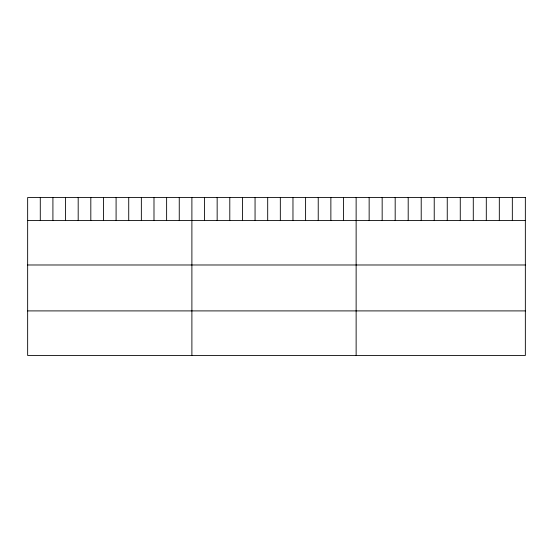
<?xml version="1.0" encoding="UTF-8"?>
<svg xmlns="http://www.w3.org/2000/svg" width="553" height="553" viewBox="0 0 553 553"><rect width="100%" height="100%" fill="white"/><g stroke="black" fill="none" stroke-linecap="round" stroke-linejoin="round"><path stroke-width="0.83" d="M27.65 220.419L525.35 220.419M27.65 264.984L525.35 264.984M27.65 310.904L525.35 310.904M512.334 197.532L512.334 220.419M499.318 197.532L499.318 220.419M486.301 197.532L486.301 220.419M473.285 197.532L473.285 220.419M460.269 197.532L460.269 220.419M447.253 197.532L447.253 220.419M434.229 197.532L434.229 220.419M421.213 197.532L421.213 220.419M408.197 197.532L408.197 220.419M395.181 197.532L395.181 220.419M382.164 197.532L382.164 220.419M369.148 197.532L369.148 220.419M356.132 197.532L356.132 355.468M343.496 197.532L343.496 220.419M330.867 197.532L330.867 220.419M318.231 197.532L318.231 220.419M305.595 197.532L305.595 220.419M292.966 197.532L292.966 220.419M280.33 197.532L280.33 220.419M267.693 197.532L267.693 220.419M255.057 197.532L255.057 220.419M242.428 197.532L242.428 220.419M229.792 197.532L229.792 220.419M217.156 197.532L217.156 220.419M204.527 197.532L204.527 220.419M191.891 197.532L191.891 355.468M179.255 197.532L179.255 220.419M166.626 197.532L166.626 220.419M153.99 197.532L153.99 220.419M141.354 197.532L141.354 220.419M128.725 197.532L128.725 220.419M116.089 197.532L116.089 220.419M103.452 197.532L103.452 220.419M90.816 197.532L90.816 220.419M78.187 197.532L78.187 220.419M65.551 197.532L65.551 220.419M52.915 197.532L52.915 220.419M40.286 197.532L40.286 220.419M525.35 197.532L27.65 197.532L27.65 355.468L525.35 355.468L525.35 197.532"/></g></svg>
